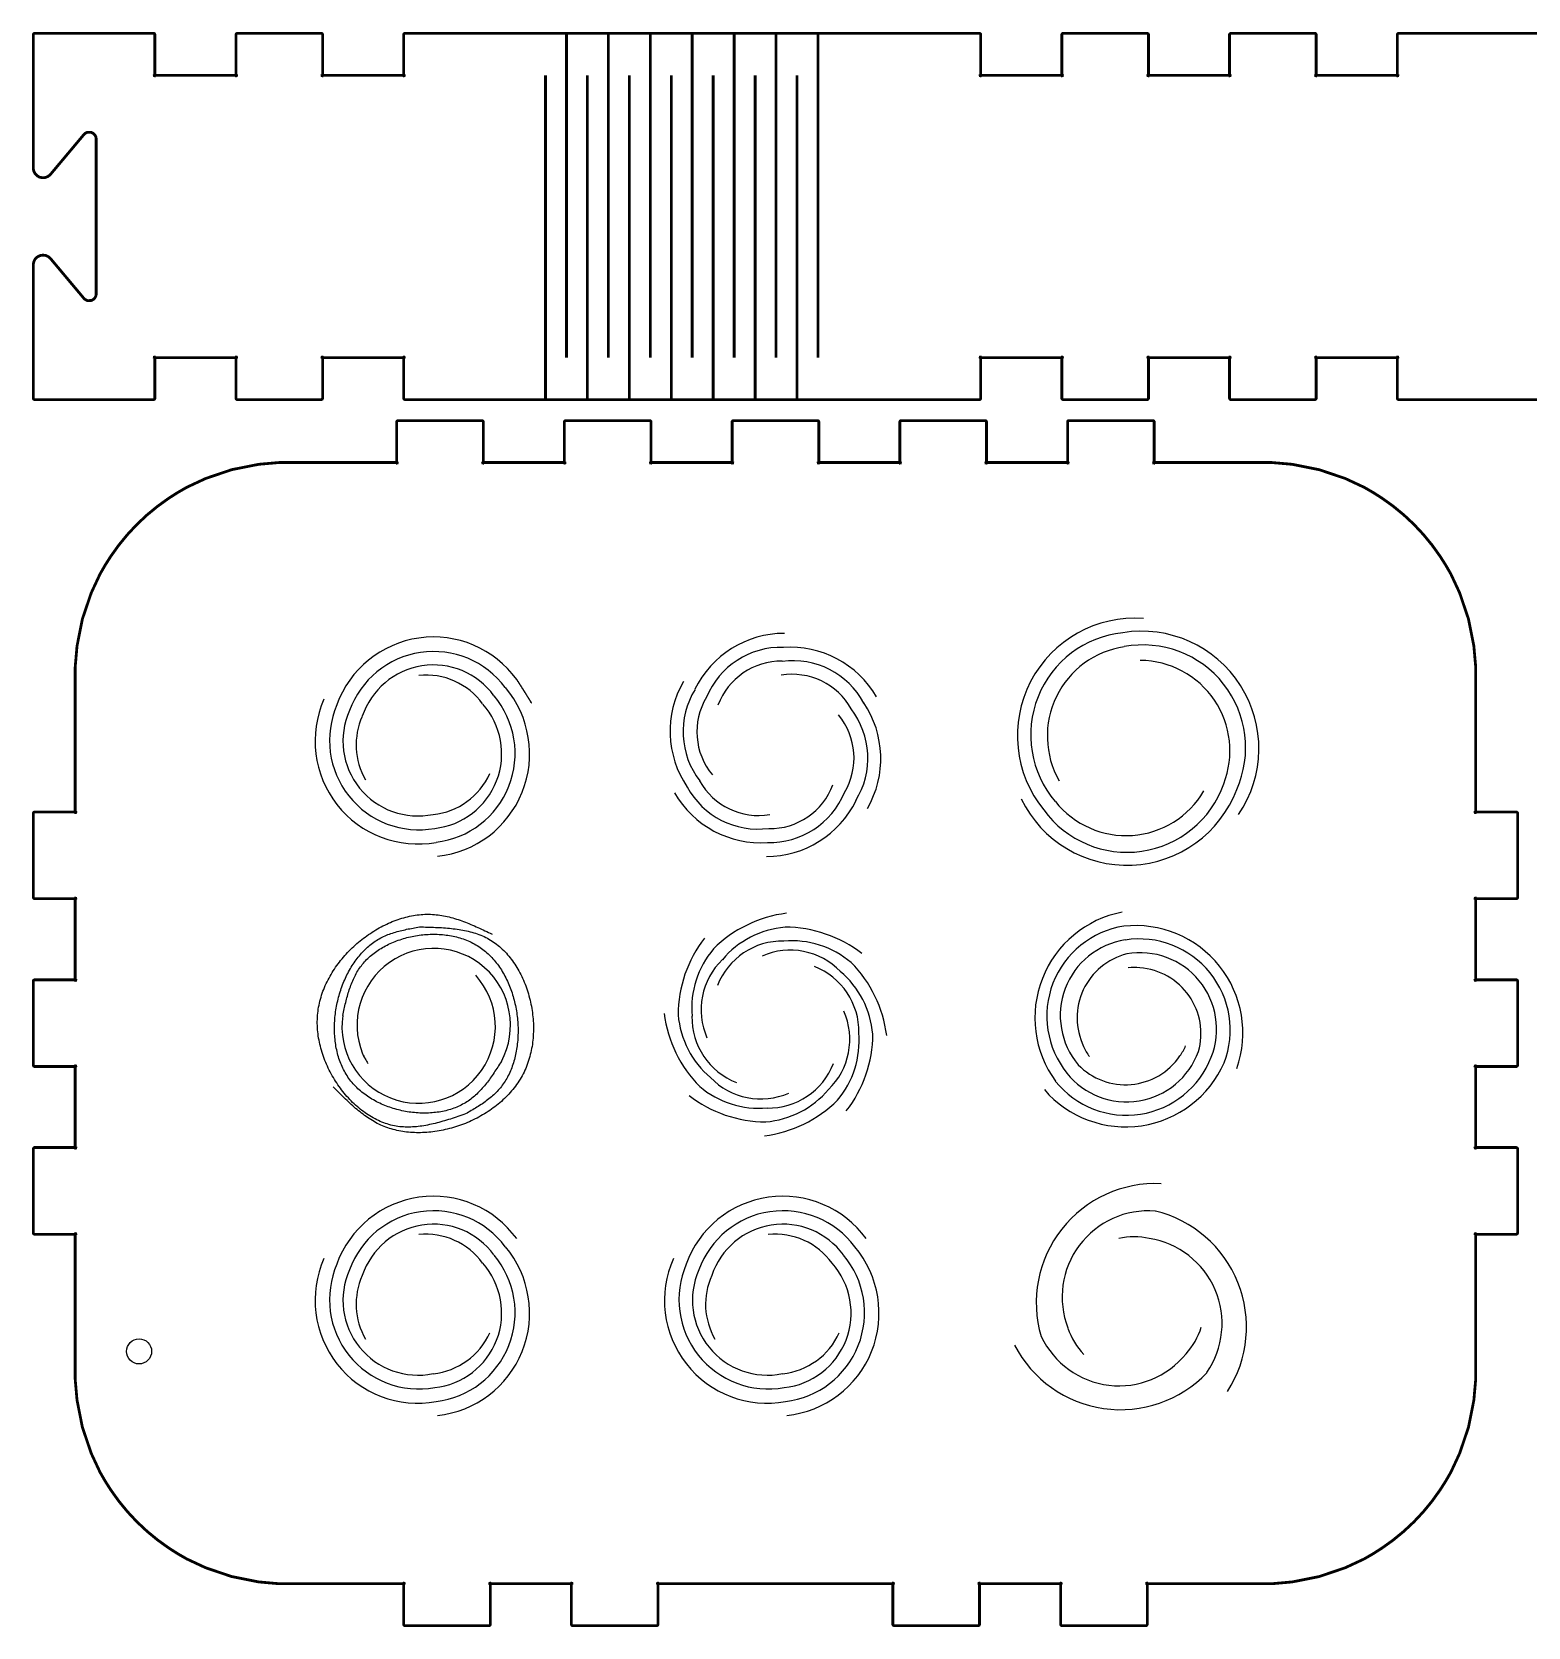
# Model space of a CAD drawing. Extents: x 19 to 354, y 22 to 136.
# Drawn here: x 18.6 to 125.7, y 21.6 to 135.7 of the extents above; entities that cross this region are included whole.
import ezdxf

# ---------------------------------------------------------------- set-up
doc = ezdxf.new("R2010")
doc.units = 0
doc.layers.get('0').update_dxf_attribs({"linetype": 'CONTINUOUS'})

# ---------------------------------------------------------------- blocks, each defined once
blk = doc.blocks.new('*U14')
at = {"linetype": 'CONTINUOUS'}
blk.add_arc((0.38, -3.52), 5.36, 36.0937, 161.6769, dxfattribs=at)
blk = doc.blocks.new('*U15')
at = {"color": 0, "linetype": 'BYBLOCK'}
blk.add_blockref('*U14', (96.95, 48.58), dxfattribs=at)
for p, rotation in [((93.36, 42.89), 119.9999999999999), ((100.09, 42.63), 240)]:
    blk.add_blockref('*U14', p, dxfattribs=dict(at, rotation=rotation))
blk = doc.blocks.new('*U16')
at = {"linetype": 'CONTINUOUS'}
blk.add_arc((0.44, -4.28), 6.39, 36.6329, 160.2145, dxfattribs=at)
blk = doc.blocks.new('*U17')
at = {"color": 0, "linetype": 'BYBLOCK'}
blk.add_blockref('*U16', (96.9, 49.27), dxfattribs=at)
for p, rotation in [((92.8, 42.5), 120), ((100.71, 42.33), 240)]:
    blk.add_blockref('*U16', p, dxfattribs=dict(at, rotation=rotation))
blk = doc.blocks.new('*U18')
at = {"linetype": 'CONTINUOUS'}
blk.add_arc((0.48, -4.93), 7.36, 35.9966, 160.1734, dxfattribs=at)
blk = doc.blocks.new('*U19')
at = {"color": 0, "linetype": 'BYBLOCK'}
blk.add_blockref('*U18', (96.85, 49.99), dxfattribs=at)
for p, rotation in [((92.19, 42.09), 120), ((101.36, 42.01), 240)]:
    blk.add_blockref('*U18', p, dxfattribs=dict(at, rotation=rotation))
blk = doc.blocks.new('*U39')
at = {"linetype": 'CONTINUOUS'}
blk.add_arc((0.38, -3.52), 5.36, 36.0937, 161.6769, dxfattribs=at)
blk = doc.blocks.new('*U40')
at = {"color": 0, "linetype": 'BYBLOCK'}
blk.add_blockref('*U39', (96.95, 48.58), dxfattribs=at)
for p, rotation in [((93.36, 42.89), 119.9999999999999), ((100.09, 42.63), 240)]:
    blk.add_blockref('*U39', p, dxfattribs=dict(at, rotation=rotation))
blk = doc.blocks.new('*U41')
at = {"linetype": 'CONTINUOUS'}
blk.add_arc((0.44, -4.28), 6.39, 36.6329, 160.2145, dxfattribs=at)
blk = doc.blocks.new('*U42')
at = {"color": 0, "linetype": 'BYBLOCK'}
blk.add_blockref('*U41', (96.9, 49.27), dxfattribs=at)
for p, rotation in [((92.8, 42.5), 120), ((100.71, 42.33), 240)]:
    blk.add_blockref('*U41', p, dxfattribs=dict(at, rotation=rotation))
blk = doc.blocks.new('*U43')
at = {"linetype": 'CONTINUOUS'}
blk.add_arc((0.48, -4.93), 7.36, 35.9966, 160.1734, dxfattribs=at)
blk = doc.blocks.new('*U44')
at = {"color": 0, "linetype": 'BYBLOCK'}
blk.add_blockref('*U43', (96.85, 49.99), dxfattribs=at)
for p, rotation in [((92.19, 42.09), 120), ((101.36, 42.01), 240)]:
    blk.add_blockref('*U43', p, dxfattribs=dict(at, rotation=rotation))
blk = doc.blocks.new('*U51')
at = {"linetype": 'CONTINUOUS'}
blk.add_arc((0.38, -3.52), 5.36, 36.0937, 161.6769, dxfattribs=at)
blk = doc.blocks.new('*U52')
at = {"color": 0, "linetype": 'BYBLOCK'}
blk.add_blockref('*U51', (96.95, 48.58), dxfattribs=at)
for p, rotation in [((93.36, 42.89), 119.9999999999999), ((100.09, 42.63), 240)]:
    blk.add_blockref('*U51', p, dxfattribs=dict(at, rotation=rotation))
blk = doc.blocks.new('*U53')
at = {"linetype": 'CONTINUOUS'}
blk.add_arc((0.44, -4.28), 6.39, 36.6329, 160.2145, dxfattribs=at)
blk = doc.blocks.new('*U54')
at = {"color": 0, "linetype": 'BYBLOCK'}
blk.add_blockref('*U53', (96.9, 49.27), dxfattribs=at)
for p, rotation in [((92.8, 42.5), 120), ((100.71, 42.33), 240)]:
    blk.add_blockref('*U53', p, dxfattribs=dict(at, rotation=rotation))
blk = doc.blocks.new('*U55')
at = {"linetype": 'CONTINUOUS'}
blk.add_arc((0.48, -4.93), 7.36, 35.9966, 160.1734, dxfattribs=at)
blk = doc.blocks.new('*U38')
at = {"color": 0, "linetype": 'BYBLOCK'}
blk.add_blockref('*U55', (96.85, 49.99), dxfattribs=at)
for p, rotation in [((92.19, 42.09), 120), ((101.36, 42.01), 240)]:
    blk.add_blockref('*U55', p, dxfattribs=dict(at, rotation=rotation))
blk = doc.blocks.new('*U56')
at = {"linetype": 'CONTINUOUS'}
blk.add_arc((-0.79, -4.24), 5, 43.9778, 113.7136, dxfattribs=at)
blk = doc.blocks.new('*U57')
at = {"color": 0, "linetype": 'BYBLOCK'}
for p, rotation in [((69.87, 69.23), 45), ((67.24, 66.54), 90), ((76.33, 66.63), 315), ((67.27, 62.77), 135), ((76.36, 62.86), 270), ((73.73, 60.17), 225), ((69.96, 60.14), 180)]:
    blk.add_blockref('*U56', p, dxfattribs=dict(at, rotation=rotation))
blk.add_blockref('*U56', (73.64, 69.26), dxfattribs=at)
blk = doc.blocks.new('*U58')
at = {"linetype": 'CONTINUOUS'}
blk.add_arc((-1.85, -5.81), 6.59, 49.7424, 94.8903, dxfattribs=at)
blk = doc.blocks.new('*U59')
at = {"color": 0, "linetype": 'BYBLOCK'}
for p, rotation in [((70.24, 70.51), 45.00000000000002), ((66.59, 67.71), 90.00000000000006), ((77.61, 66.26), 315.0000000000001), ((65.99, 63.14), 135), ((77.01, 61.69), 270), ((73.36, 58.89), 225), ((68.79, 59.49), 180)]:
    blk.add_blockref('*U58', p, dxfattribs=dict(at, rotation=rotation))
blk.add_blockref('*U58', (74.81, 69.91), dxfattribs=at)
blk = doc.blocks.new('*U60')
at = {"linetype": 'CONTINUOUS'}
blk.add_arc((-2.81, -8.12), 9.07, 52.245, 89.6331, dxfattribs=at)
blk = doc.blocks.new('*U61')
at = {"color": 0, "linetype": 'BYBLOCK'}
for p, rotation in [((69.98, 71.39), 45.00000000000001), ((65.78, 68.14), 90.00000000000003), ((78.49, 66.52), 315), ((65.11, 62.88), 134.9999999999999), ((77.82, 61.26), 269.9999999999999), ((73.62, 58.01), 225), ((68.36, 58.68), 180)]:
    blk.add_blockref('*U60', p, dxfattribs=dict(at, rotation=rotation))
blk.add_blockref('*U60', (75.24, 70.72), dxfattribs=at)
blk = doc.blocks.new('*U63')
at = {"linetype": 'CONTINUOUS'}
for centre, radius, start, end in [((3.21, -4.57), 7.14, 90.0812, 153.9402), ((2.96, -4.19), 5.76, 88.3494, 157.6767), ((2.98, -4.26), 4.84, 89.2447, 159.4997)]:
    blk.add_arc(centre, radius, start, end, dxfattribs=at)
blk = doc.blocks.new('*U64')
at = {"color": 0, "linetype": 'BYBLOCK'}
for p, rotation in [((75.2, 89.62), 300), ((65.84, 85.18), 60), ((77.76, 84.22), 240), ((68.4, 79.78), 120), ((74.36, 79.29), 180)]:
    blk.add_blockref('*U63', p, dxfattribs=dict(at, rotation=rotation))
blk.add_blockref('*U63', (69.24, 90.11), dxfattribs=at)
blk = doc.blocks.new('*U65')
at = {"linetype": 'CONTINUOUS'}
for centre, radius, start, end in [((4.06, -3.06), 8.53, 87.3152, 196.3693), ((3.54, -2.64), 6.16, 85.3123, 201.1094)]:
    blk.add_arc(centre, radius, start, end, dxfattribs=at)
blk = doc.blocks.new('*U66')
at = {"color": 0, "linetype": 'BYBLOCK'}
blk.add_blockref('*U65', (99.23, 48.04), dxfattribs=at)
for p, rotation in [((105.95, 45.24), 240), ((100.17, 40.82), 120)]:
    blk.add_blockref('*U65', p, dxfattribs=dict(at, rotation=rotation))
blk = doc.blocks.new('*U67')
at = {"linetype": 'CONTINUOUS'}
for centre, radius, start, end in [((1.19, -0.29), 7.69, 100.821, 216.2245), ((1.23, -0.29), 4.71, 104.1407, 205.8217), ((1.03, -1.11), 5.47, 338.5992, 100.0467), ((0.05, -0.75), 6.51, 218.8871, 338.8357)]:
    blk.add_arc(centre, radius, start, end, dxfattribs=at)
blk = doc.blocks.new('*U68')
at = {"color": 0, "linetype": 'BYBLOCK'}
for p, rotation in [((102.7, 65.16), 240), ((101.5, 64.08), 120)]:
    blk.add_blockref('*U67', p, dxfattribs=dict(at, rotation=rotation))
blk.add_blockref('*U67', (101.16, 65.66), dxfattribs=at)
blk = doc.blocks.new('*U69')
at = {"linetype": 'CONTINUOUS'}
for centre, radius, start, end in [((0.3, 1.36), 6.46, 98.4994, 209.6055), ((0.68, 0.53), 7.35, 335.9921, 100.4756), ((-0.46, 0.52), 8.4, 205.8245, 339.2313)]:
    blk.add_arc(centre, radius, start, end, dxfattribs=at)
blk = doc.blocks.new('*U70')
at = {"color": 0, "linetype": 'BYBLOCK'}
for p, rotation in [((101.13, 85.41), 240), ((102.51, 85.28), 120)]:
    blk.add_blockref('*U69', p, dxfattribs=dict(at, rotation=rotation))
blk.add_blockref('*U69', (101.71, 84.16), dxfattribs=at)
blk = doc.blocks.new('*U72')
for points in [[(-1.06777, 8.18646, 0), (-0.923438, 8.18303, 0), (-0.779149, 8.17951, 0), (-0.634949, 8.17581, 0), (-0.49088, 8.17184, 0), (-0.346988, 8.16751, 0), (-0.203316, 8.16274, 0), (-0.059908, 8.15743, 0), (0.083191, 8.1515, 0), (0.225938, 8.14485, 0), (0.368288, 8.1374, 0), (0.510198, 8.12905, 0), (0.651623, 8.11972, 0), (0.792519, 8.10932, 0), (0.932843, 8.09776, 0), (1.07255, 8.08495, 0), (1.2116, 8.0708, 0), (1.34994, 8.05523, 0), (1.48753, 8.03813, 0), (1.62433, 8.01942, 0), (1.76029, 7.99902, 0), (1.89537, 7.97684, 0), (2.02953, 7.95277, 0), (2.16271, 7.92675, 0), (2.29489, 7.89866, 0), (2.426, 7.86844, 0), (2.55602, 7.83598, 0), (2.68488, 7.8012, 0), (2.81256, 7.76401, 0), (2.93901, 7.72432, 0), (3.06418, 7.68204, 0), (3.18802, 7.63708, 0), (3.3105, 7.58935, 0), (3.43157, 7.53876, 0), (3.55119, 7.48523, 0), (3.66931, 7.42866, 0), (3.78589, 7.36896, 0), (3.90088, 7.30605, 0), (4.01424, 7.23983, 0), (4.12592, 7.17023, 0), (4.2359, 7.09721, 0), (4.34415, 7.02084, 0), (4.45065, 6.94121, 0), (4.55537, 6.85837, 0), (4.6583, 6.7724, 0), (4.75941, 6.68338, 0), (4.85868, 6.59137, 0), (4.9561, 6.49646, 0), (5.05163, 6.3987, 0), (5.14527, 6.29817, 0), (5.23698, 6.19495, 0), (5.32674, 6.0891, 0), (5.41454, 5.98071, 0), (5.50035, 5.86983, 0), (5.58415, 5.75655, 0), (5.66593, 5.64093, 0), (5.74565, 5.52305, 0), (5.82329, 5.40297, 0), (5.89885, 5.28078, 0), (5.97228, 5.15655, 0), (6.04358, 5.03034, 0), (6.11272, 4.90222, 0), (6.17968, 4.77228, 0), (6.24444, 4.64058, 0), (6.30697, 4.50719, 0), (6.36726, 4.3722, 0), (6.42528, 4.23565, 0), (6.48102, 4.09764, 0), (6.53444, 3.95824, 0), (6.58554, 3.81751, 0), (6.63428, 3.67552, 0), (6.68066, 3.53236, 0), (6.72463, 3.38808, 0), (6.76619, 3.24277, 0), (6.80532, 3.0965, 0), (6.84198, 2.94933, 0), (6.87616, 2.80135, 0), (6.90784, 2.65262, 0), (6.937, 2.50321, 0), (6.96362, 2.3532, 0), (6.98766, 2.20265, 0), (7.00912, 2.05165, 0), (7.02797, 1.90026, 0), (7.0442, 1.74856, 0), (7.05776, 1.59661, 0), (7.06866, 1.44449, 0), (7.07686, 1.29228, 0), (7.08235, 1.14004, 0), (7.08509, 0.987841, 0), (7.08508, 0.835764, 0), (7.08229, 0.683877, 0), (7.0767, 0.532252, 0), (7.06828, 0.380962, 0), (7.05702, 0.230079, 0), (7.04289, 0.079675, 0), (7.02588, -0.070179, 0), (7.00595, -0.219409, 0), (6.9831, -0.367944, 0), (6.95729, -0.515712, 0), (6.92851, -0.662639, 0), (6.89674, -0.808655, 0), (6.86195, -0.953688, 0), (6.82412, -1.09766, 0), (6.78323, -1.24051, 0), (6.73927, -1.38216, 0), (6.6922, -1.52253, 0), (6.64201, -1.66156, 0), (6.58867, -1.79918, 0), (6.53217, -1.9353, 0), (6.47248, -2.06987, 0), (6.40958, -2.2028, 0), (6.34351, -2.33406, 0), (6.27431, -2.46363, 0), (6.20206, -2.5915, 0), (6.12681, -2.71765, 0), (6.04862, -2.84207, 0), (5.96755, -2.96473, 0), (5.88368, -3.08562, 0), (5.79705, -3.20473, 0), (5.70772, -3.32203, 0), (5.61577, -3.43752, 0), (5.52124, -3.55118, 0), (5.42421, -3.66298, 0), (5.32472, -3.77292, 0), (5.22285, -3.88098, 0), (5.11865, -3.98714, 0), (5.01219, -4.09139, 0), (4.90352, -4.19371, 0), (4.79271, -4.29407, 0), (4.67982, -4.39248, 0), (4.56491, -4.48891, 0), (4.44803, -4.58334, 0), (4.32926, -4.67576, 0), (4.20864, -4.76615, 0), (4.08625, -4.8545, 0), (3.96215, -4.94079, 0), (3.83639, -5.02501, 0), (3.70903, -5.10713, 0), (3.58014, -5.18714, 0), (3.44978, -5.26503, 0), (3.318, -5.34078, 0), (3.18488, -5.41437, 0), (3.05047, -5.48579, 0), (2.91482, -5.55502, 0), (2.77801, -5.62204, 0), (2.6401, -5.68684, 0), (2.50114, -5.7494, 0), (2.36119, -5.80971, 0), (2.22033, -5.86775, 0), (2.07859, -5.9235, 0), (1.93606, -5.97696, 0), (1.79279, -6.02809, 0), (1.64884, -6.07688, 0), (1.50427, -6.12333, 0), (1.35914, -6.16741, 0), (1.21352, -6.2091, 0), (1.06746, -6.2484, 0), (0.921024, -6.28528, 0), (0.774277, -6.31972, 0), (0.627278, -6.35172, 0), (0.480088, -6.38126, 0), (0.332768, -6.40831, 0), (0.185378, -6.43287, 0), (0.03798, -6.45491, 0), (-0.109366, -6.47443, 0), (-0.256597, -6.4914, 0), (-0.403654, -6.50581, 0), (-0.550475, -6.51764, 0), (-0.696999, -6.52688, 0), (-0.843166, -6.53351, 0), (-0.988914, -6.53751, 0), (-1.13418, -6.53887, 0), (-1.27891, -6.53757, 0), (-1.42303, -6.53359, 0), (-1.5665, -6.52693, 0), (-1.70924, -6.51756, 0), (-1.85119, -6.50546, 0), (-1.9923, -6.49063, 0), (-2.1325, -6.47304, 0), (-2.27173, -6.45267, 0), (-2.40994, -6.42952, 0), (-2.54705, -6.40357, 0), (-2.68302, -6.3748, 0), (-2.81777, -6.34319, 0), (-2.95125, -6.30872, 0), (-3.0834, -6.27139, 0), (-3.21415, -6.23117, 0), (-3.34344, -6.18806, 0), (-3.47122, -6.14202, 0), (-3.59742, -6.09305, 0), (-3.72202, -6.04117, 0), (-3.84507, -5.98646, 0), (-3.9666, -5.92899, 0), (-4.08667, -5.86887, 0), (-4.20532, -5.80618, 0), (-4.3226, -5.74099, 0), (-4.43856, -5.6734, 0), (-4.55324, -5.6035, 0), (-4.6667, -5.53136, 0), (-4.77897, -5.45707, 0), (-4.89012, -5.38073, 0), (-5.00017, -5.30241, 0), (-5.10919, -5.2222, 0), (-5.21722, -5.14019, 0), (-5.3243, -5.05647, 0), (-5.43048, -4.97111, 0), (-5.53582, -4.88421, 0), (-5.64035, -4.79585, 0), (-5.74412, -4.70611, 0), (-5.84719, -4.61509, 0), (-5.9496, -4.52287, 0), (-6.05139, -4.42953, 0), (-6.15262, -4.33516, 0), (-6.25332, -4.23984, 0), (-6.35356, -4.14367, 0), (-6.45336, -4.04673, 0), (-6.5528, -3.9491, 0), (-6.6519, -3.85086, 0), (-6.75071, -3.75212, 0), (-6.84929, -3.65294, 0), (-6.94769, -3.55342, 0), (-7.04594, -3.45364, 0), (-7.14409, -3.3537, 0), (-7.2422, -3.25366, 0)], [(4.78772, -1.44231, 0), (4.72325, -1.54294, 0), (4.65873, -1.64349, 0), (4.59409, -1.7439, 0), (4.52928, -1.84409, 0), (4.46424, -1.944, 0), (4.39892, -2.04355, 0), (4.33324, -2.14267, 0), (4.26716, -2.24129, 0), (4.20063, -2.33933, 0), (4.13357, -2.43672, 0), (4.06594, -2.5334, 0), (3.99768, -2.6293, 0), (3.92872, -2.72432, 0), (3.85902, -2.81842, 0), (3.78851, -2.91151, 0), (3.71714, -3.00353, 0), (3.64484, -3.0944, 0), (3.57157, -3.18405, 0), (3.49726, -3.27241, 0), (3.42186, -3.3594, 0), (3.34531, -3.44496, 0), (3.26755, -3.52902, 0), (3.18852, -3.6115, 0), (3.10817, -3.69232, 0), (3.02643, -3.77143, 0), (2.94326, -3.84874, 0), (2.85859, -3.92418, 0), (2.77237, -3.99769, 0), (2.68453, -4.06919, 0), (2.59503, -4.13861, 0), (2.50379, -4.20588, 0), (2.41078, -4.27093, 0), (2.31592, -4.33367, 0), (2.21916, -4.39406, 0), (2.12049, -4.45203, 0), (2.01995, -4.50758, 0), (1.9176, -4.56074, 0), (1.81352, -4.6115, 0), (1.70776, -4.65987, 0), (1.60038, -4.70586, 0), (1.49145, -4.74947, 0), (1.38102, -4.79072, 0), (1.26916, -4.82961, 0), (1.15593, -4.86615, 0), (1.04139, -4.90035, 0), (0.925603, -4.93221, 0), (0.808631, -4.96174, 0), (0.690536, -4.98895, 0), (0.571379, -5.01384, 0), (0.451222, -5.03643, 0), (0.330127, -5.05672, 0), (0.208155, -5.07472, 0), (0.085368, -5.09043, 0), (-0.038172, -5.10387, 0), (-0.162404, -5.11503, 0), (-0.287266, -5.12394, 0), (-0.412696, -5.13059, 0), (-0.538632, -5.13499, 0), (-0.665013, -5.13715, 0), (-0.791777, -5.13708, 0), (-0.918863, -5.13478, 0), (-1.04621, -5.13027, 0), (-1.17375, -5.12355, 0), (-1.30143, -5.11462, 0), (-1.42918, -5.1035, 0), (-1.55695, -5.09019, 0), (-1.68467, -5.07471, 0), (-1.81227, -5.05704, 0), (-1.93971, -5.03722, 0), (-2.06691, -5.01523, 0), (-2.19381, -4.9911, 0), (-2.32036, -4.96482, 0), (-2.44649, -4.9364, 0), (-2.57213, -4.90586, 0), (-2.69724, -4.87319, 0), (-2.82174, -4.83842, 0), (-2.94557, -4.80153, 0), (-3.06868, -4.76255, 0), (-3.19099, -4.72148, 0), (-3.31246, -4.67832, 0), (-3.43301, -4.63309, 0), (-3.55259, -4.58578, 0), (-3.67113, -4.53642, 0), (-3.78857, -4.485, 0), (-3.90486, -4.43154, 0), (-4.01992, -4.37603, 0), (-4.1337, -4.3185, 0), (-4.24613, -4.25894, 0), (-4.35716, -4.19736, 0), (-4.46672, -4.13377, 0), (-4.57475, -4.06819, 0), (-4.68119, -4.0006, 0), (-4.78597, -3.93103, 0), (-4.88904, -3.85948, 0), (-4.99033, -3.78596, 0), (-5.08979, -3.71048, 0), (-5.18734, -3.63303, 0), (-5.28293, -3.55364, 0), (-5.3765, -3.4723, 0), (-5.46798, -3.38903, 0), (-5.55732, -3.30383, 0), (-5.64444, -3.21671, 0), (-5.7293, -3.12768, 0), (-5.81182, -3.03674, 0), (-5.89195, -2.9439, 0), (-5.96963, -2.84918, 0), (-6.04478, -2.75257, 0), (-6.11736, -2.65408, 0), (-6.18734, -2.55375, 0), (-6.25473, -2.45163, 0), (-6.31954, -2.34776, 0), (-6.3818, -2.24221, 0), (-6.44152, -2.13502, 0), (-6.4987, -2.02624, 0), (-6.55338, -1.91593, 0), (-6.60556, -1.80415, 0), (-6.65525, -1.69094, 0), (-6.70248, -1.57635, 0), (-6.74726, -1.46044, 0), (-6.78961, -1.34327, 0), (-6.82953, -1.22487, 0), (-6.86704, -1.10532, 0), (-6.90217, -0.984648, 0), (-6.93492, -0.862921, 0), (-6.96531, -0.740187, 0), (-6.99336, -0.6165, 0), (-7.01908, -0.491911, 0), (-7.04249, -0.366473, 0), (-7.06359, -0.240239, 0), (-7.08242, -0.113261, 0), (-7.09897, 0.014408, 0), (-7.11327, 0.142716, 0), (-7.12534, 0.271611, 0), (-7.13518, 0.401039, 0), (-7.14282, 0.530948, 0), (-7.14826, 0.661286, 0), (-7.15153, 0.792001, 0), (-7.15263, 0.923039, 0), (-7.15159, 1.05435, 0), (-7.14842, 1.18588, 0), (-7.14314, 1.31757, 0), (-7.13575, 1.44938, 0), (-7.12628, 1.58125, 0), (-7.11474, 1.71313, 0), (-7.10115, 1.84496, 0), (-7.08551, 1.9767, 0), (-7.06785, 2.10829, 0), (-7.04819, 2.23967, 0), (-7.02653, 2.37081, 0), (-7.00289, 2.50164, 0), (-6.97729, 2.6321, 0), (-6.94974, 2.76216, 0), (-6.92026, 2.89175, 0), (-6.88886, 3.02083, 0), (-6.85556, 3.14934, 0), (-6.82037, 3.27723, 0), (-6.78332, 3.40444, 0), (-6.7444, 3.53092, 0), (-6.70365, 3.65663, 0), (-6.66107, 3.78151, 0), (-6.61668, 3.9055, 0), (-6.5705, 4.02855, 0), (-6.52253, 4.15062, 0), (-6.4728, 4.27164, 0), (-6.42132, 4.39157, 0), (-6.36811, 4.51036, 0), (-6.31318, 4.62794, 0), (-6.25655, 4.74427, 0), (-6.19822, 4.8593, 0), (-6.13823, 4.97297, 0), (-6.07658, 5.08524, 0), (-6.01328, 5.19604, 0), (-5.94836, 5.30533, 0), (-5.88182, 5.41305, 0), (-5.81369, 5.51915, 0), (-5.74398, 5.62358, 0), (-5.6727, 5.72628, 0), (-5.59988, 5.82721, 0), (-5.52551, 5.92631, 0), (-5.44963, 6.02353, 0), (-5.37224, 6.11881, 0), (-5.29336, 6.21211, 0), (-5.213, 6.30337, 0), (-5.13119, 6.39254, 0), (-5.04793, 6.47956, 0), (-4.96325, 6.56438, 0), (-4.87715, 6.64696, 0), (-4.78965, 6.72723, 0), (-4.70077, 6.80515, 0), (-4.61052, 6.88067, 0), (-4.51892, 6.95372, 0), (-4.42598, 7.02426, 0), (-4.33173, 7.09224, 0), (-4.23616, 7.1576, 0), (-4.1393, 7.22029, 0), (-4.04117, 7.28026, 0), (-3.94178, 7.33748, 0), (-3.84117, 7.39202, 0), (-3.7394, 7.44398, 0), (-3.6365, 7.49347, 0), (-3.53253, 7.5406, 0), (-3.42753, 7.58546, 0), (-3.32155, 7.62815, 0), (-3.21464, 7.66879, 0), (-3.10683, 7.70746, 0), (-2.99819, 7.74429, 0), (-2.88875, 7.77936, 0), (-2.77856, 7.81279, 0), (-2.66767, 7.84467, 0), (-2.55613, 7.87511, 0), (-2.44397, 7.90421, 0), (-2.33126, 7.93207, 0), (-2.21803, 7.9588, 0), (-2.10434, 7.9845, 0), (-1.99023, 8.00928, 0), (-1.87574, 8.03323, 0), (-1.76092, 8.05646, 0), (-1.64582, 8.07907, 0), (-1.53049, 8.10117, 0), (-1.41498, 8.12285, 0), (-1.29932, 8.14423, 0), (-1.18357, 8.1654, 0), (-1.06777, 8.18646, 0)]]:
    blk.add_polyline3d(points)
at = {"linetype": 'CONTINUOUS'}
blk.add_arc((-0.04639, 1.158401), 5.489291, 331.72011525, 201.92499475, dxfattribs=at)
blk = doc.blocks.new('*U73')
at = {"color": 0, "linetype": 'BYBLOCK', "rotation": 200}
blk.add_blockref('*U72', (45.83, 65.63), dxfattribs=at)
at = {"color": 0, "linetype": 'BYBLOCK'}
blk.add_blockref('*U72', (47.4, 63.5), dxfattribs=at)

msp = doc.modelspace()

# ---------------------------------------------------------------- linework, layer by layer
at = {"color": 0, "const_width": 0.2}
for points in [[(126.39, 135.6), (116.389, 135.6), (116.371, 135.6), (116.319, 135.571), (116.29, 135.518), (116.29, 135.5), (116.29, 132.6), (116.29, 132.591), (116.304, 132.559), (116.327, 132.563), (116.331, 132.587), (116.3, 132.6), (116.29, 132.6), (110.49, 132.6), (110.479, 132.6), (110.447, 132.587), (110.451, 132.563), (110.474, 132.559), (110.49, 132.591), (110.49, 132.6), (110.49, 135.5), (110.49, 135.518), (110.459, 135.571), (110.406, 135.6), (110.389, 135.6), (104.389, 135.6), (104.371, 135.6), (104.319, 135.571), (104.29, 135.518), (104.29, 135.5), (104.29, 132.6), (104.29, 132.591), (104.304, 132.559), (104.327, 132.563), (104.331, 132.587), (104.299, 132.6), (104.29, 132.6), (98.4899, 132.6), (98.4786, 132.6), (98.4472, 132.587), (98.4511, 132.563), (98.4747, 132.559), (98.4899, 132.591), (98.4899, 132.6), (98.4899, 135.5), (98.4899, 135.518), (98.4596, 135.571), (98.4056, 135.6), (98.389, 135.6), (92.3893, 135.6), (92.3713, 135.6), (92.3188, 135.571), (92.2898, 135.518), (92.2898, 135.5), (92.2898, 132.6), (92.2898, 132.591), (92.3036, 132.559), (92.3272, 132.563), (92.3315, 132.587), (92.2997, 132.6), (92.2898, 132.6), (86.4898, 132.6), (86.4789, 132.6), (86.4471, 132.587), (86.4514, 132.563), (86.4747, 132.559), (86.4898, 132.591), (86.4898, 132.6), (86.4898, 135.5), (86.4898, 135.518), (86.4595, 135.571), (86.4059, 135.6), (86.3893, 135.6), (76.3887, 135.6), (53.8, 135.6), (45.3002, 135.6), (45.2822, 135.6), (45.2286, 135.571), (45.1997, 135.518), (45.1997, 135.5), (45.1997, 132.6), (45.1997, 132.591), (45.2134, 132.559), (45.2367, 132.563), (45.2409, 132.587), (45.2092, 132.6), (45.1997, 132.6), (39.3996, 132.6), (39.3883, 132.6), (39.3569, 132.587), (39.3622, 132.563), (39.3845, 132.559), (39.3996, 132.591), (39.3996, 132.6), (39.3996, 135.5), (39.3996, 135.518), (39.3707, 135.571), (39.3167, 135.6), (39.3002, 135.6), (33.3003, 135.6), (33.2824, 135.6), (33.2286, 135.571), (33.1997, 135.518), (33.1997, 135.5), (33.1997, 132.6), (33.1997, 132.591), (33.2135, 132.559), (33.2369, 132.563), (33.2411, 132.587), (33.2093, 132.6), (33.1997, 132.6), (27.3995, 132.6), (27.3885, 132.6), (27.3568, 132.587), (27.3623, 132.563), (27.3844, 132.559), (27.3995, 132.591), (27.3995, 132.6), (27.3995, 135.5), (27.3995, 135.518), (27.3706, 135.571), (27.3169, 135.6), (27.3003, 135.6), (18.7992, 135.6), (18.7813, 135.6), (18.7289, 135.571), (18.7, 135.518), (18.7, 135.5), (18.7, 132.5), (18.7, 125.966), (18.7, 125.914), (18.7317, 125.757), (18.8061, 125.596), (18.8268, 125.566), (18.8474, 125.537), (18.9728, 125.413), (19.1258, 125.321), (19.1602, 125.309), (19.1933, 125.297), (19.3683, 125.268), (19.5461, 125.283), (19.5819, 125.291), (19.6164, 125.301), (19.7749, 125.378), (19.9126, 125.49), (19.9361, 125.517), (22.3173, 128.355), (22.3339, 128.375), (22.4317, 128.455), (22.5461, 128.51), (22.5709, 128.516), (22.5957, 128.523), (22.8465, 128.513), (22.8713, 128.504), (22.8947, 128.495), (23.0036, 128.431), (23.0945, 128.342), (23.1097, 128.32), (23.1235, 128.3), (23.1772, 128.184), (23.2006, 128.072), (23.2006, 128.034), (23.2006, 116.967), (23.2006, 116.929), (23.1772, 116.818), (23.1235, 116.702), (23.1097, 116.68), (23.0945, 116.659), (23.0036, 116.571), (22.8947, 116.506), (22.8713, 116.497), (22.8465, 116.488), (22.5957, 116.479), (22.5709, 116.484), (22.5461, 116.491), (22.4317, 116.546), (22.3339, 116.626), (22.3173, 116.645), (19.9361, 119.483), (19.9126, 119.511), (19.7749, 119.623), (19.6164, 119.701), (19.5819, 119.709), (19.5461, 119.718), (19.3683, 119.733), (19.1933, 119.703), (19.1602, 119.691), (19.1258, 119.678), (18.9728, 119.589), (18.8474, 119.465), (18.8268, 119.435), (18.8061, 119.406), (18.7317, 119.245), (18.7, 119.086), (18.7, 119.032), (18.7, 112.5), (18.7, 109.5), (18.7, 109.484), (18.7289, 109.43), (18.7813, 109.4), (18.7992, 109.4), (18.7992, 109.4), (27.3003, 109.4), (27.3169, 109.4), (27.3706, 109.43), (27.3995, 109.484), (27.3995, 109.5), (27.3995, 112.4), (27.3995, 112.411), (27.3844, 112.442), (27.3623, 112.438), (27.3568, 112.415), (27.3885, 112.4), (27.3995, 112.4), (33.1997, 112.4), (33.2093, 112.4), (33.2411, 112.415), (33.2369, 112.438), (33.2135, 112.442), (33.1997, 112.411), (33.1997, 112.4), (33.1997, 109.5), (33.1997, 109.484), (33.2286, 109.43), (33.2824, 109.4), (33.3003, 109.4), (39.3002, 109.4), (39.3167, 109.4), (39.3707, 109.43), (39.3996, 109.484), (39.3996, 109.5), (39.3996, 112.4), (39.3996, 112.411), (39.3845, 112.442), (39.3622, 112.438), (39.3569, 112.415), (39.3883, 112.4), (39.3996, 112.4), (45.1997, 112.4), (45.2092, 112.4), (45.2409, 112.415), (45.2367, 112.438), (45.2134, 112.442), (45.1997, 112.411), (45.1997, 112.4), (45.1997, 109.5), (45.1997, 109.484), (45.2286, 109.43), (45.2822, 109.4), (45.3002, 109.4), (53.8, 109.4), (76.3887, 109.4), (86.3893, 109.4), (86.4059, 109.4), (86.4595, 109.43), (86.4898, 109.484), (86.4898, 109.5), (86.4898, 112.4), (86.4898, 112.411), (86.4747, 112.442), (86.4514, 112.438), (86.4471, 112.415), (86.4789, 112.4), (86.4898, 112.4), (92.2898, 112.4), (92.2997, 112.4), (92.3315, 112.415), (92.3272, 112.438), (92.3036, 112.442), (92.2898, 112.411), (92.2898, 112.4), (92.2898, 109.5), (92.2898, 109.484), (92.3188, 109.43), (92.3713, 109.4), (92.3893, 109.4), (98.389, 109.4), (98.4056, 109.4), (98.4596, 109.43), (98.4899, 109.484), (98.4899, 109.5), (98.4899, 112.4), (98.4899, 112.411), (98.4747, 112.442), (98.4511, 112.438), (98.4472, 112.415), (98.4786, 112.4), (98.4899, 112.4), (104.29, 112.4), (104.299, 112.4), (104.331, 112.415), (104.327, 112.438), (104.304, 112.442), (104.29, 112.411), (104.29, 112.4), (104.29, 109.5), (104.29, 109.484), (104.319, 109.43), (104.371, 109.4), (104.389, 109.4), (110.389, 109.4), (110.406, 109.4), (110.459, 109.43), (110.49, 109.484), (110.49, 109.5), (110.49, 112.4), (110.49, 112.411), (110.474, 112.442), (110.451, 112.438), (110.447, 112.415), (110.479, 112.4), (110.49, 112.4), (116.29, 112.4), (116.3, 112.4), (116.331, 112.415), (116.327, 112.438), (116.304, 112.442), (116.29, 112.411), (116.29, 112.4), (116.29, 109.5), (116.29, 109.484), (116.319, 109.43), (116.371, 109.4), (116.389, 109.4), (126.39, 109.4)], [(56.8456, 135.6), (56.8456, 112.4)], [(59.8456, 135.6), (59.8456, 112.4)], [(62.8456, 135.6), (62.8456, 112.4)], [(65.8453, 135.6), (65.8453, 112.4)], [(68.8453, 135.6), (68.8453, 112.4)], [(71.8439, 135.6), (71.8439, 112.4)], [(74.8439, 135.6), (74.8439, 112.4)], [(55.3448, 109.4), (55.3448, 132.6)], [(58.3449, 109.4), (58.3449, 132.6)], [(61.3449, 109.4), (61.3449, 132.6)], [(64.3449, 109.4), (64.3449, 132.6)], [(67.3446, 109.4), (67.3446, 132.6)], [(70.3446, 109.4), (70.3446, 132.6)], [(73.3446, 109.4), (73.3446, 132.6)]]:
    msp.add_lwpolyline(points, dxfattribs=at)
msp.add_lwpolyline([(36.8004, 24.6999), (45.1997, 24.6999), (45.2092, 24.6999), (45.2409, 24.7151), (45.2367, 24.7385), (45.2134, 24.7427), (45.1997, 24.711), (45.1997, 24.6999), (45.1997, 21.8006), (45.1997, 21.784), (45.2286, 21.7303), (45.2822, 21.7), (45.3002, 21.7), (51.3002, 21.7), (51.3168, 21.7), (51.3704, 21.7303), (51.3994, 21.784), (51.3994, 21.8006), (51.3994, 24.6999), (51.3994, 24.711), (51.3842, 24.7427), (51.3623, 24.7385), (51.3567, 24.7151), (51.3884, 24.6999), (51.3994, 24.6999), (57.1997, 24.6999), (57.2093, 24.6999), (57.241, 24.7151), (57.2368, 24.7385), (57.2135, 24.7427), (57.1997, 24.711), (57.1997, 24.6999), (57.1997, 21.8006), (57.1997, 21.784), (57.2287, 21.7303), (57.2823, 21.7), (57.3003, 21.7), (63.3003, 21.7), (63.3166, 21.7), (63.3705, 21.7303), (63.4009, 21.784), (63.4009, 21.8006), (63.4009, 24.6999), (63.4009, 24.711), (63.3857, 24.7427), (63.3621, 24.7385), (63.3582, 24.7151), (63.3899, 24.6999), (63.4009, 24.6999), (71.7998, 24.6999), (80.2005, 24.6999), (80.21, 24.6999), (80.2418, 24.7151), (80.2375, 24.7385), (80.2143, 24.7427), (80.2005, 24.711), (80.2005, 24.6999), (80.2005, 21.8006), (80.2005, 21.784), (80.2294, 21.7303), (80.2816, 21.7), (80.2996, 21.7), (86.2997, 21.7), (86.3163, 21.7), (86.3699, 21.7303), (86.4002, 21.784), (86.4002, 21.8006), (86.4002, 24.6999), (86.4002, 24.711), (86.385, 24.7427), (86.3618, 24.7385), (86.3575, 24.7151), (86.3893, 24.6999), (86.4002, 24.6999), (92.2002, 24.6999), (92.2101, 24.6999), (92.2419, 24.7151), (92.2376, 24.7385), (92.2143, 24.7427), (92.2002, 24.711), (92.2002, 24.6999), (92.2002, 21.8006), (92.2002, 21.784), (92.2295, 21.7303), (92.2817, 21.7), (92.2997, 21.7), (98.2998, 21.7), (98.316, 21.7), (98.37, 21.7303), (98.4003, 21.784), (98.4003, 21.8006), (98.4003, 24.6999), (98.4003, 24.711), (98.3851, 24.7427), (98.3615, 24.7385), (98.3576, 24.7151), (98.389, 24.6999), (98.4003, 24.6999), (106.799, 24.6999), (107.293, 24.6999), (108.774, 24.8309), (110.707, 25.2154), (112.575, 25.8479), (113.923, 26.4763), (114.35, 26.7229), (114.563, 26.847), (115.191, 27.248), (115.995, 27.824), (116.757, 28.4496), (117.476, 29.1235), (118.15, 29.8428), (118.776, 30.6048), (119.352, 31.4083), (119.753, 32.0366), (119.877, 32.2502), (120.124, 32.6788), (120.752, 34.0265), (121.384, 35.8923), (121.769, 37.8259), (121.9, 39.3072), (121.9, 39.8004), (121.9, 49.7004), (121.9, 49.7113), (121.885, 49.7431), (121.863, 49.7374), (121.857, 49.7156), (121.889, 49.7004), (121.9, 49.7004), (124.801, 49.7004), (124.817, 49.7004), (124.871, 49.7293), (124.9, 49.7829), (124.9, 49.7995), (124.9, 55.7996), (124.9, 55.8176), (124.871, 55.8712), (124.817, 55.9001), (124.801, 55.9001), (121.9, 55.9001), (121.889, 55.9001), (121.857, 55.8863), (121.863, 55.8631), (121.885, 55.8588), (121.9, 55.8906), (121.9, 55.9001), (121.9, 61.7001), (121.9, 61.7114), (121.885, 61.7432), (121.863, 61.7375), (121.857, 61.7153), (121.889, 61.7001), (121.9, 61.7001), (124.801, 61.7001), (124.817, 61.7001), (124.871, 61.7291), (124.9, 61.783), (124.9, 61.7996), (124.9, 67.7997), (124.9, 67.8173), (124.871, 67.8713), (124.817, 67.9002), (124.801, 67.9002), (121.9, 67.9002), (121.889, 67.9002), (121.857, 67.8864), (121.863, 67.8628), (121.885, 67.8586), (121.9, 67.8903), (121.9, 67.9002), (121.9, 73.7002), (121.9, 73.7112), (121.885, 73.7429), (121.863, 73.7376), (121.857, 73.7154), (121.889, 73.7002), (121.9, 73.7002), (124.801, 73.7002), (124.817, 73.7002), (124.871, 73.7291), (124.9, 73.7828), (124.9, 73.7994), (124.9, 79.7994), (124.9, 79.8174), (124.871, 79.871), (124.817, 79.8999), (124.801, 79.8999), (121.9, 79.8999), (121.889, 79.8999), (121.857, 79.8862), (121.863, 79.8629), (121.885, 79.8587), (121.9, 79.8904), (121.9, 79.8999), (121.9, 89.7999), (121.9, 90.2945), (121.769, 91.7758), (121.384, 93.7094), (120.752, 95.5753), (120.124, 96.9229), (119.877, 97.3501), (119.753, 97.5653), (119.352, 98.1936), (118.776, 98.9969), (118.15, 99.7589), (117.476, 100.478), (116.757, 101.152), (115.995, 101.778), (115.191, 102.354), (114.563, 102.755), (114.35, 102.877), (113.921, 103.125), (112.575, 103.754), (110.707, 104.386), (108.774, 104.771), (107.293, 104.9), (106.799, 104.9), (98.9005, 104.9), (98.8893, 104.9), (98.8579, 104.886), (98.8617, 104.863), (98.8854, 104.859), (98.9005, 104.891), (98.9005, 104.9), (98.9005, 107.8), (98.9005, 107.818), (98.8702, 107.871), (98.8162, 107.9), (98.8, 107.9), (92.8, 107.9), (92.782, 107.9), (92.7294, 107.871), (92.7005, 107.818), (92.7005, 107.8), (92.7005, 104.9), (92.7005, 104.891), (92.7146, 104.859), (92.7379, 104.863), (92.7421, 104.886), (92.7104, 104.9), (92.7005, 104.9), (86.9005, 104.9), (86.8895, 104.9), (86.8578, 104.886), (86.862, 104.863), (86.8853, 104.859), (86.9005, 104.891), (86.9005, 104.9), (86.9005, 107.8), (86.9005, 107.818), (86.8701, 107.871), (86.8165, 107.9), (86.7999, 107.9), (80.7999, 107.9), (80.7819, 107.9), (80.7297, 107.871), (80.7007, 107.818), (80.7007, 107.8), (80.7007, 104.9), (80.7007, 104.891), (80.7145, 104.859), (80.7378, 104.863), (80.742, 104.886), (80.7103, 104.9), (80.7007, 104.9), (74.9004, 104.9), (74.8894, 104.9), (74.8577, 104.886), (74.8619, 104.863), (74.8852, 104.859), (74.9004, 104.891), (74.9004, 104.9), (74.9004, 107.8), (74.9004, 107.818), (74.87, 107.871), (74.8164, 107.9), (74.7998, 107.9), (68.7998, 107.9), (68.7821, 107.9), (68.7282, 107.871), (68.6992, 107.818), (68.6992, 107.8), (68.6992, 104.9), (68.6992, 104.891), (68.713, 104.859), (68.7366, 104.863), (68.7405, 104.886), (68.7091, 104.9), (68.6992, 104.9), (62.9006, 104.9), (62.8897, 104.9), (62.8579, 104.886), (62.8618, 104.863), (62.8855, 104.859), (62.9006, 104.891), (62.9006, 104.9), (62.9006, 107.8), (62.9006, 107.818), (62.8703, 107.871), (62.8167, 107.9), (62.8001, 107.9), (56.8, 107.9), (56.7821, 107.9), (56.7284, 107.871), (56.6995, 107.818), (56.6995, 107.8), (56.6995, 104.9), (56.6995, 104.891), (56.7133, 104.859), (56.7365, 104.863), (56.7408, 104.886), (56.709, 104.9), (56.6995, 104.9), (50.8991, 104.9), (50.8882, 104.9), (50.8564, 104.886), (50.8621, 104.863), (50.884, 104.859), (50.8991, 104.891), (50.8991, 104.9), (50.8991, 107.8), (50.8991, 107.818), (50.8702, 107.871), (50.8166, 107.9), (50.8, 107.9), (44.8, 107.9), (44.782, 107.9), (44.7298, 107.871), (44.7008, 107.818), (44.7008, 107.8), (44.7008, 104.9), (44.7008, 104.891), (44.7146, 104.859), (44.7379, 104.863), (44.7421, 104.886), (44.7103, 104.9), (44.7008, 104.9), (36.8004, 104.9), (36.3058, 104.9), (34.8244, 104.771), (32.891, 104.386), (31.0251, 103.754), (29.6774, 103.124), (29.2503, 102.877), (29.0353, 102.754), (28.4069, 102.354), (27.6035, 101.778), (26.8414, 101.152), (26.1221, 100.478), (25.4482, 99.7589), (24.8226, 98.9969), (24.2466, 98.1936), (23.847, 97.5653), (23.7229, 97.3501), (23.4763, 96.9229), (22.8465, 95.5753), (22.214, 93.7094), (21.8295, 91.7758), (21.7, 90.2945), (21.7, 89.7999), (21.7, 79.8999), (21.7, 79.8904), (21.7138, 79.8587), (21.7372, 79.8629), (21.7413, 79.8862), (21.7096, 79.8999), (21.7, 79.8999), (18.7992, 79.8999), (18.7813, 79.8999), (18.7289, 79.871), (18.7, 79.8174), (18.7, 79.7994), (18.7, 73.7994), (18.7, 73.7828), (18.7289, 73.7291), (18.7813, 73.7002), (18.7992, 73.7002), (21.7, 73.7002), (21.7096, 73.7002), (21.7413, 73.7154), (21.7372, 73.7376), (21.7138, 73.7429), (21.7, 73.7112), (21.7, 73.7002), (21.7, 67.9002), (21.7, 67.8903), (21.7138, 67.8586), (21.7372, 67.8628), (21.7413, 67.8864), (21.7096, 67.9002), (21.7, 67.9002), (18.7992, 67.9002), (18.7813, 67.9002), (18.7289, 67.8713), (18.7, 67.8173), (18.7, 67.7997), (18.7, 61.7996), (18.7, 61.783), (18.7289, 61.7291), (18.7813, 61.7001), (18.7992, 61.7001), (21.7, 61.7001), (21.7096, 61.7001), (21.7413, 61.7153), (21.7372, 61.7375), (21.7138, 61.7432), (21.7, 61.7114), (21.7, 61.7001), (21.7, 55.9001), (21.7, 55.8906), (21.7138, 55.8588), (21.7372, 55.8631), (21.7413, 55.8863), (21.7096, 55.9001), (21.7, 55.9001), (18.7992, 55.9001), (18.7813, 55.9001), (18.7289, 55.8712), (18.7, 55.8176), (18.7, 55.7996), (18.7, 49.7995), (18.7, 49.7829), (18.7289, 49.7293), (18.7813, 49.7004), (18.7992, 49.7004), (21.7, 49.7004), (21.7096, 49.7004), (21.7413, 49.7156), (21.7372, 49.7374), (21.7138, 49.7431), (21.7, 49.7113), (21.7, 49.7004), (21.7, 39.8004), (21.7, 39.3072), (21.8295, 37.8259), (22.214, 35.8923), (22.8465, 34.0265), (23.4749, 32.6788), (23.7229, 32.2502), (23.8456, 32.0366), (24.2466, 31.4083), (24.8226, 30.6048), (25.4482, 29.8428), (26.1221, 29.1235), (26.8414, 28.4496), (27.6035, 27.824), (28.4069, 27.248), (29.0353, 26.847), (29.2503, 26.7229), (29.6774, 26.4763), (31.0251, 25.8479), (32.891, 25.2154), (34.8244, 24.8309), (36.3058, 24.6999), (36.8004, 24.6999)], close=True, dxfattribs=at)
for points in [[(54.3402, 87.702, 0), (54.3325, 87.7154, 0), (54.3248, 87.7288, 0), (54.3171, 87.7422, 0), (54.3093, 87.7556, 0), (54.3016, 87.769, 0), (54.2938, 87.7824, 0), (54.286, 87.7958, 0), (54.2782, 87.8092, 0), (54.2704, 87.8226, 0), (54.2626, 87.8359, 0), (54.2547, 87.8493, 0), (54.2469, 87.8627, 0), (54.239, 87.8761, 0), (54.2311, 87.8894, 0), (54.2232, 87.9028, 0), (54.2153, 87.9162, 0), (54.2074, 87.9295, 0), (54.1994, 87.9429, 0), (54.1915, 87.9563, 0), (54.1835, 87.9696, 0), (54.1755, 87.983, 0), (54.1675, 87.9963, 0), (54.1595, 88.0097, 0), (54.1515, 88.023, 0), (54.1435, 88.0364, 0), (54.1354, 88.0497, 0), (54.1274, 88.0631, 0), (54.1193, 88.0764, 0), (54.1112, 88.0897, 0), (54.1032, 88.1031, 0), (54.0951, 88.1164, 0), (54.0869, 88.1297, 0), (54.0788, 88.143, 0), (54.0707, 88.1564, 0), (54.0625, 88.1697, 0), (54.0544, 88.183, 0), (54.0462, 88.1963, 0), (54.038, 88.2096, 0), (54.0299, 88.2229, 0), (54.0217, 88.2362, 0), (54.0134, 88.2496, 0), (54.0052, 88.2629, 0), (53.997, 88.2762, 0), (53.9888, 88.2895, 0), (53.9805, 88.3028, 0), (53.9723, 88.3161, 0), (53.964, 88.3294, 0), (53.9557, 88.3426, 0), (53.9474, 88.3559, 0), (53.9391, 88.3692, 0), (53.9308, 88.3825, 0), (53.9225, 88.3958, 0), (53.9142, 88.4091, 0), (53.9058, 88.4224, 0), (53.8975, 88.4356, 0), (53.8891, 88.4489, 0), (53.8808, 88.4622, 0), (53.8724, 88.4755, 0), (53.864, 88.4887, 0), (53.8557, 88.502, 0), (53.8473, 88.5153, 0), (53.8389, 88.5286, 0), (53.8305, 88.5418, 0), (53.822, 88.5551, 0), (53.8136, 88.5684, 0), (53.8052, 88.5816, 0), (53.7968, 88.5949, 0), (53.7883, 88.6081, 0), (53.7799, 88.6214, 0), (53.7714, 88.6346, 0), (53.7629, 88.6479, 0), (53.7545, 88.6612, 0), (53.746, 88.6744, 0), (53.7375, 88.6877, 0), (53.729, 88.7009, 0), (53.7205, 88.7142, 0), (53.712, 88.7274, 0), (53.7035, 88.7407, 0), (53.695, 88.7539, 0), (53.6865, 88.7671, 0), (53.6779, 88.7804, 0), (53.6694, 88.7936, 0), (53.6609, 88.8069, 0), (53.6523, 88.8201, 0), (53.6438, 88.8333, 0), (53.6352, 88.8466, 0), (53.6267, 88.8598, 0), (53.6181, 88.873, 0), (53.6095, 88.8863, 0), (53.601, 88.8995, 0), (53.5924, 88.9127, 0), (53.5838, 88.926, 0), (53.5752, 88.9392, 0), (53.5666, 88.9524, 0), (53.558, 88.9657, 0), (53.5494, 88.9789, 0), (53.5408, 88.9921, 0), (53.5322, 89.0053, 0), (53.5236, 89.0186, 0), (53.515, 89.0318, 0), (53.5064, 89.045, 0), (53.4978, 89.0582, 0), (53.4892, 89.0715, 0), (53.4805, 89.0847, 0), (53.4719, 89.0979, 0), (53.4633, 89.1111, 0), (53.4547, 89.1244, 0), (53.446, 89.1376, 0), (53.4374, 89.1508, 0), (53.4288, 89.164, 0), (53.4201, 89.1772, 0), (53.4115, 89.1905, 0), (53.4028, 89.2037, 0), (53.3942, 89.2169, 0), (53.3855, 89.2301, 0), (53.3769, 89.2433, 0), (53.3682, 89.2565, 0), (53.3596, 89.2698, 0), (53.3509, 89.283, 0), (53.3423, 89.2962, 0), (53.3336, 89.3094, 0), (53.325, 89.3226, 0), (53.3163, 89.3358, 0), (53.3077, 89.3491, 0), (53.299, 89.3623, 0), (53.2904, 89.3755, 0), (53.2817, 89.3887, 0)], [(53.2817, 89.3887, 0), (53.29, 89.3754, 0), (53.2983, 89.3621, 0), (53.3067, 89.3488, 0), (53.315, 89.3354, 0), (53.3233, 89.3221, 0), (53.3316, 89.3088, 0), (53.3399, 89.2955, 0), (53.3482, 89.2822, 0), (53.3565, 89.2688, 0), (53.3649, 89.2555, 0), (53.3732, 89.2422, 0), (53.3815, 89.2289, 0), (53.3898, 89.2156, 0), (53.3981, 89.2022, 0), (53.4064, 89.1889, 0), (53.4148, 89.1756, 0), (53.4231, 89.1623, 0), (53.4314, 89.149, 0), (53.4397, 89.1357, 0), (53.448, 89.1223, 0), (53.4563, 89.109, 0), (53.4647, 89.0957, 0), (53.473, 89.0824, 0), (53.4813, 89.0691, 0), (53.4896, 89.0558, 0), (53.4979, 89.0425, 0), (53.5062, 89.0291, 0), (53.5146, 89.0158, 0), (53.5229, 89.0025, 0), (53.5312, 88.9892, 0), (53.5395, 88.9759, 0), (53.5478, 88.9626, 0), (53.5562, 88.9493, 0), (53.5645, 88.936, 0), (53.5728, 88.9226, 0), (53.5811, 88.9093, 0), (53.5894, 88.896, 0), (53.5978, 88.8827, 0), (53.6061, 88.8694, 0), (53.6144, 88.8561, 0), (53.6227, 88.8428, 0), (53.631, 88.8295, 0), (53.6394, 88.8162, 0), (53.6477, 88.8029, 0), (53.656, 88.7896, 0), (53.6643, 88.7763, 0), (53.6727, 88.763, 0), (53.681, 88.7497, 0), (53.6893, 88.7364, 0), (53.6976, 88.7231, 0), (53.706, 88.7098, 0), (53.7143, 88.6964, 0), (53.7226, 88.6832, 0), (53.7309, 88.6699, 0), (53.7393, 88.6566, 0), (53.7476, 88.6433, 0), (53.7559, 88.63, 0), (53.7642, 88.6167, 0), (53.7726, 88.6034, 0), (53.7809, 88.5901, 0), (53.7892, 88.5768, 0), (53.7976, 88.5635, 0), (53.8059, 88.5502, 0), (53.8142, 88.5369, 0), (53.8225, 88.5236, 0), (53.8309, 88.5103, 0), (53.8392, 88.497, 0), (53.8475, 88.4838, 0), (53.8559, 88.4705, 0), (53.8642, 88.4572, 0), (53.8725, 88.4439, 0), (53.8809, 88.4306, 0), (53.8892, 88.4173, 0), (53.8975, 88.404, 0), (53.9059, 88.3908, 0), (53.9142, 88.3775, 0), (53.9226, 88.3642, 0), (53.9309, 88.3509, 0), (53.9392, 88.3377, 0), (53.9476, 88.3244, 0), (53.9559, 88.3111, 0), (53.9642, 88.2978, 0), (53.9726, 88.2846, 0), (53.9809, 88.2713, 0), (53.9893, 88.258, 0), (53.9976, 88.2448, 0), (54.0059, 88.2315, 0), (54.0143, 88.2182, 0), (54.0226, 88.205, 0), (54.031, 88.1917, 0), (54.0393, 88.1784, 0), (54.0477, 88.1652, 0), (54.056, 88.1519, 0), (54.0644, 88.1387, 0), (54.0727, 88.1254, 0), (54.0811, 88.1121, 0), (54.0894, 88.0989, 0), (54.0978, 88.0856, 0), (54.1061, 88.0724, 0), (54.1145, 88.0591, 0), (54.1228, 88.0459, 0), (54.1312, 88.0326, 0), (54.1395, 88.0194, 0), (54.1479, 88.0062, 0), (54.1562, 87.9929, 0), (54.1646, 87.9797, 0), (54.1729, 87.9664, 0), (54.1813, 87.9532, 0), (54.1897, 87.94, 0), (54.198, 87.9267, 0), (54.2064, 87.9135, 0), (54.2147, 87.9003, 0), (54.2231, 87.887, 0), (54.2315, 87.8738, 0), (54.2398, 87.8606, 0), (54.2482, 87.8473, 0), (54.2565, 87.8341, 0), (54.2649, 87.8209, 0), (54.2733, 87.8077, 0), (54.2816, 87.7945, 0), (54.29, 87.7812, 0), (54.2984, 87.768, 0), (54.3067, 87.7548, 0), (54.3151, 87.7416, 0), (54.3235, 87.7284, 0), (54.3319, 87.7152, 0), (54.3402, 87.702, 0)]]:
    msp.add_polyline3d(points)
at = {"linetype": 'CONTINUOUS'}
msp.add_circle((26.2695, 41.3197), 0.8988, dxfattribs=at)
for centre, radius, start, end in [((46.7998, 84.6999), 5, 35.880806, 95.880806), ((46.7998, 84.6999), 5, 155.880806, 210), ((46.7998, 84.6999), 5, 275.880806, 335.880806), ((97.4836, 64.7781), 4, 84.432538, 96.318497), ((97.4836, 64.7781), 4, 204.432538, 216.318497), ((97.4836, 64.7781), 4, 324.432538, 336.318497), ((46.7998, 64.6999), 5, 204.752526, 210), ((46.7998, 64.6999), 5, 204.752526, 213.847726), ((46.7998, 44.6999), 5, 35.880806, 95.880806), ((71.7998, 44.6999), 5, 35.880806, 95.880806), ((97.4836, 44.5131), 5, 77.714474, 102.967043), ((46.7998, 44.6999), 5, 155.880806, 210), ((71.7998, 44.6999), 5, 155.880806, 210), ((46.7998, 44.6999), 5, 275.880806, 335.880806), ((71.7998, 44.6999), 5, 275.880806, 335.880806), ((97.426, 44.5731), 4.964, 198.576183, 224.310742), ((97.4836, 44.5131), 5, 317.714474, 342.967043)]:
    msp.add_arc(centre, radius, start, end, dxfattribs=at)

# ---------------------------------------------------------------- block references
for name, p in [('*U70', (-4.2989, -0.1868)), ('*U64', (0, 0)), ('*U38', (-50, 40)), ('*U54', (-50, 40)), ('*U52', (-50, 40)), ('*U73', (0, 0)), ('*U68', (-4.2989, -0.1868)), ('*U61', (0, 0)), ('*U59', (0, 0)), ('*U57', (0, 0)), ('*U44', (-50, 0)), ('*U19', (-25, 0)), ('*U66', (-4.2989, -0.1868)), ('*U42', (-50, 0)), ('*U17', (-25, 0)), ('*U40', (-50, 0)), ('*U15', (-25, 0))]:
    msp.add_blockref(name, p, dxfattribs=at)

doc.saveas('drawing.dxf')
